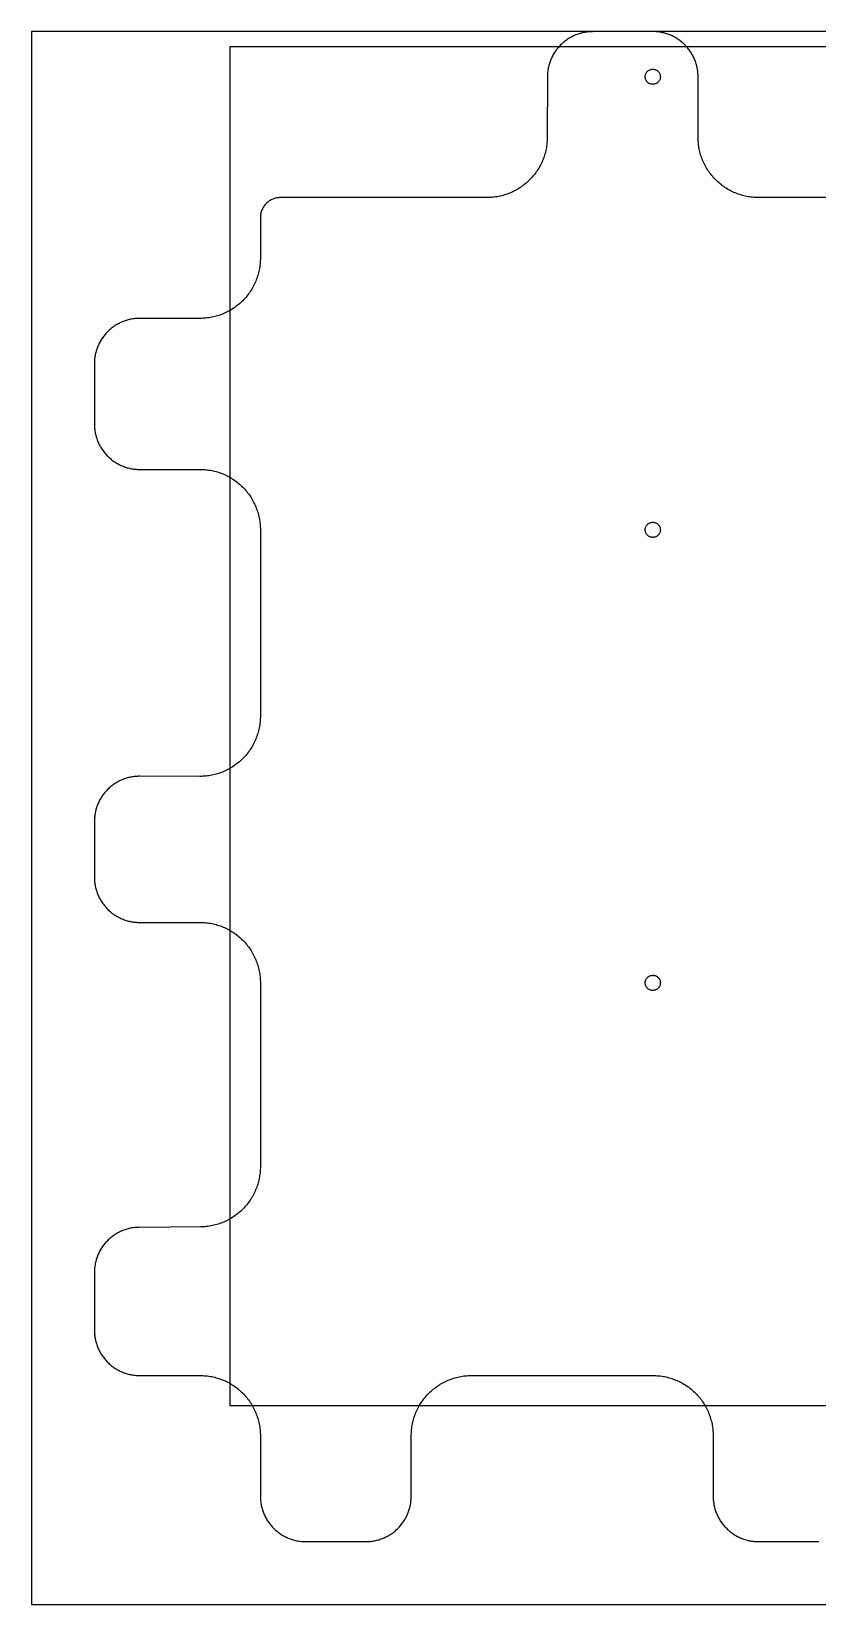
# Model space of a CAD drawing. Extents: x -625 to 0, y -625 to 0.
# Drawn here: x -625 to -312, y -625 to 0 of the extents above; entities that cross this region are included whole.
import ezdxf

# ---------------------------------------------------------------- set-up
doc = ezdxf.new("R2010")
doc.units = 0
for name, color, linetype in [('BOTTOM', 7, 'CONTINUOUS'), ('FRAME', 7, 'CONTINUOUS'), ('HOLES', 7, 'CONTINUOUS'), ('TOP', 7, 'CONTINUOUS')]:
    doc.layers.add(name, color=color, linetype=linetype)

msp = doc.modelspace()

# ---------------------------------------------------------------- linework, layer by layer
at = {"layer": 'BOTTOM'}
msp.add_lwpolyline([(-264, -66), (-336, -66), (-336.6, -65.99), (-337.19, -65.97), (-337.78, -65.93), (-338.37, -65.88), (-338.96, -65.82), (-339.54, -65.74), (-340.13, -65.64), (-340.71, -65.54), (-341.28, -65.41), (-341.85, -65.28), (-342.42, -65.13), (-342.98, -64.97), (-343.54, -64.79), (-344.09, -64.6), (-344.64, -64.39), (-345.19, -64.18), (-345.72, -63.95), (-346.26, -63.7), (-346.78, -63.45), (-347.3, -63.18), (-347.82, -62.89), (-348.33, -62.6), (-348.83, -62.29), (-349.32, -61.97), (-349.8, -61.64), (-350.28, -61.3), (-350.75, -60.94), (-351.21, -60.57), (-351.67, -60.19), (-352.11, -59.8), (-352.55, -59.39), (-352.98, -58.97), (-353.39, -58.55), (-353.8, -58.11), (-354.19, -57.67), (-354.57, -57.21), (-354.94, -56.75), (-355.3, -56.28), (-355.64, -55.8), (-355.97, -55.32), (-356.29, -54.83), (-356.6, -54.33), (-356.89, -53.82), (-357.18, -53.3), (-357.45, -52.78), (-357.7, -52.26), (-357.95, -51.72), (-358.18, -51.19), (-358.39, -50.64), (-358.6, -50.09), (-358.79, -49.54), (-358.97, -48.98), (-359.13, -48.42), (-359.28, -47.85), (-359.42, -47.28), (-359.54, -46.71), (-359.65, -46.13), (-359.74, -45.54), (-359.82, -44.96), (-359.88, -44.37), (-359.93, -43.78), (-359.97, -43.19), (-359.99, -42.6), (-360, -42), (-360, -18.05), (-360.01, -17.6), (-360.02, -17.15), (-360.05, -16.71), (-360.09, -16.27), (-360.14, -15.82), (-360.2, -15.38), (-360.27, -14.95), (-360.35, -14.51), (-360.44, -14.08), (-360.54, -13.65), (-360.65, -13.23), (-360.78, -12.8), (-360.91, -12.38), (-361.05, -11.97), (-361.21, -11.55), (-361.37, -11.15), (-361.54, -10.74), (-361.73, -10.34), (-361.92, -9.95), (-362.12, -9.55), (-362.33, -9.17), (-362.56, -8.79), (-362.79, -8.41), (-363.03, -8.04), (-363.28, -7.68), (-363.54, -7.32), (-363.81, -6.97), (-364.08, -6.62), (-364.37, -6.28), (-364.67, -5.94), (-364.97, -5.62), (-365.28, -5.3), (-365.6, -4.98), (-365.93, -4.68), (-366.27, -4.39), (-366.61, -4.1), (-366.96, -3.82), (-367.31, -3.56), (-367.67, -3.3), (-368.03, -3.05), (-368.4, -2.81), (-368.78, -2.58), (-369.16, -2.36), (-369.55, -2.15), (-369.94, -1.95), (-370.34, -1.75), (-370.74, -1.57), (-371.14, -1.4), (-371.55, -1.24), (-371.96, -1.08), (-372.38, -0.94), (-372.8, -0.81), (-373.22, -0.69), (-373.65, -0.58), (-374.08, -0.48), (-374.51, -0.39), (-374.95, -0.31), (-375.38, -0.24), (-375.82, -0.18), (-376.26, -0.13), (-376.71, -0.09), (-377.15, -0.07), (-377.6, -0.05), (-378.05, -0.05), (-401.95, -0.1), (-402.42, -0.1), (-402.88, -0.12), (-403.33, -0.15), (-403.79, -0.19), (-404.24, -0.24), (-404.69, -0.31), (-405.13, -0.38), (-405.57, -0.47), (-406.01, -0.56), (-406.44, -0.67), (-406.87, -0.78), (-407.29, -0.91), (-407.71, -1.05), (-408.13, -1.19), (-408.54, -1.35), (-408.95, -1.52), (-409.35, -1.69), (-409.74, -1.88), (-410.13, -2.07), (-410.52, -2.27), (-410.89, -2.49), (-411.27, -2.71), (-411.64, -2.94), (-412, -3.18), (-412.35, -3.42), (-412.7, -3.68), (-413.04, -3.94), (-413.38, -4.21), (-413.71, -4.49), (-414.03, -4.78), (-414.35, -5.07), (-414.66, -5.37), (-414.96, -5.68), (-415.25, -6), (-415.54, -6.32), (-415.81, -6.65), (-416.09, -6.98), (-416.35, -7.33), (-416.6, -7.68), (-416.85, -8.03), (-417.09, -8.39), (-417.32, -8.76), (-417.54, -9.14), (-417.75, -9.51), (-417.95, -9.9), (-418.15, -10.29), (-418.33, -10.68), (-418.51, -11.09), (-418.67, -11.49), (-418.83, -11.9), (-418.97, -12.32), (-419.11, -12.74), (-419.24, -13.16), (-419.35, -13.59), (-419.46, -14.02), (-419.55, -14.46), (-419.64, -14.9), (-419.71, -15.34), (-419.77, -15.79), (-419.83, -16.24), (-419.87, -16.7), (-419.9, -17.16), (-419.91, -17.62), (-419.92, -18.08), (-419.95, -42.05), (-419.96, -42.64), (-419.98, -43.24), (-420.02, -43.83), (-420.07, -44.42), (-420.14, -45), (-420.22, -45.59), (-420.31, -46.17), (-420.42, -46.75), (-420.54, -47.32), (-420.68, -47.89), (-420.83, -48.46), (-420.99, -49.02), (-421.17, -49.58), (-421.36, -50.13), (-421.57, -50.68), (-421.79, -51.22), (-422.02, -51.76), (-422.26, -52.29), (-422.52, -52.82), (-422.79, -53.34), (-423.07, -53.85), (-423.36, -54.36), (-423.67, -54.85), (-423.99, -55.35), (-424.32, -55.83), (-424.67, -56.31), (-425.03, -56.78), (-425.4, -57.24), (-425.78, -57.69), (-426.17, -58.13), (-426.57, -58.57), (-426.99, -59), (-427.42, -59.41), (-427.85, -59.81), (-428.3, -60.21), (-428.75, -60.59), (-429.21, -60.95), (-429.68, -61.31), (-430.16, -61.65), (-430.65, -61.99), (-431.14, -62.31), (-431.64, -62.61), (-432.14, -62.91), (-432.66, -63.19), (-433.18, -63.46), (-433.7, -63.71), (-434.24, -63.96), (-434.77, -64.19), (-435.32, -64.4), (-435.87, -64.61), (-436.42, -64.8), (-436.98, -64.97), (-437.54, -65.13), (-438.11, -65.28), (-438.68, -65.42), (-439.25, -65.54), (-439.83, -65.65), (-440.41, -65.74), (-441, -65.82), (-441.58, -65.89), (-442.17, -65.94), (-442.76, -65.97), (-443.36, -65.99), (-443.95, -66), (-526, -66), (-526.4, -66.01), (-526.79, -66.04), (-527.18, -66.08), (-527.57, -66.15), (-527.95, -66.23), (-528.33, -66.34), (-528.7, -66.46), (-529.07, -66.6), (-529.42, -66.76), (-529.77, -66.93), (-530.12, -67.12), (-530.45, -67.33), (-530.77, -67.56), (-531.08, -67.8), (-531.38, -68.06), (-531.67, -68.33), (-531.94, -68.62), (-532.2, -68.92), (-532.44, -69.23), (-532.67, -69.55), (-532.88, -69.88), (-533.07, -70.23), (-533.24, -70.58), (-533.4, -70.93), (-533.54, -71.3), (-533.66, -71.67), (-533.77, -72.05), (-533.85, -72.43), (-533.92, -72.82), (-533.96, -73.21), (-533.99, -73.6), (-534, -74), (-534, -90), (-534.01, -90.6), (-534.03, -91.19), (-534.07, -91.78), (-534.12, -92.37), (-534.18, -92.96), (-534.26, -93.54), (-534.35, -94.13), (-534.46, -94.71), (-534.58, -95.28), (-534.72, -95.85), (-534.87, -96.42), (-535.03, -96.98), (-535.21, -97.54), (-535.4, -98.09), (-535.61, -98.64), (-535.82, -99.19), (-536.05, -99.73), (-536.3, -100.26), (-536.55, -100.78), (-536.82, -101.3), (-537.1, -101.82), (-537.4, -102.33), (-537.71, -102.83), (-538.03, -103.32), (-538.36, -103.8), (-538.7, -104.28), (-539.06, -104.75), (-539.43, -105.21), (-539.81, -105.67), (-540.2, -106.11), (-540.61, -106.55), (-541.02, -106.98), (-541.45, -107.39), (-541.89, -107.8), (-542.33, -108.19), (-542.79, -108.57), (-543.25, -108.94), (-543.72, -109.3), (-544.2, -109.64), (-544.68, -109.97), (-545.17, -110.29), (-545.67, -110.6), (-546.18, -110.9), (-546.7, -111.18), (-547.22, -111.45), (-547.74, -111.7), (-548.27, -111.95), (-548.81, -112.18), (-549.36, -112.39), (-549.91, -112.6), (-550.46, -112.79), (-551.02, -112.97), (-551.58, -113.13), (-552.15, -113.28), (-552.72, -113.42), (-553.29, -113.54), (-553.87, -113.65), (-554.46, -113.74), (-555.04, -113.82), (-555.63, -113.88), (-556.22, -113.93), (-556.81, -113.97), (-557.4, -113.99), (-558, -114), (-582, -114), (-582.46, -114.01), (-582.93, -114.02), (-583.38, -114.05), (-583.84, -114.09), (-584.29, -114.15), (-584.74, -114.21), (-585.18, -114.28), (-585.63, -114.37), (-586.06, -114.46), (-586.5, -114.57), (-586.93, -114.69), (-587.35, -114.81), (-587.77, -114.95), (-588.19, -115.1), (-588.6, -115.25), (-589, -115.42), (-589.4, -115.6), (-589.8, -115.78), (-590.19, -115.97), (-590.58, -116.18), (-590.96, -116.39), (-591.33, -116.61), (-591.7, -116.84), (-592.06, -117.08), (-592.41, -117.33), (-592.76, -117.58), (-593.11, -117.85), (-593.44, -118.12), (-593.77, -118.4), (-594.1, -118.68), (-594.41, -118.98), (-594.72, -119.28), (-595.02, -119.59), (-595.32, -119.9), (-595.6, -120.23), (-595.88, -120.56), (-596.15, -120.89), (-596.42, -121.24), (-596.67, -121.59), (-596.92, -121.94), (-597.16, -122.3), (-597.39, -122.67), (-597.61, -123.04), (-597.82, -123.42), (-598.03, -123.81), (-598.22, -124.2), (-598.4, -124.6), (-598.58, -125), (-598.75, -125.4), (-598.9, -125.81), (-599.05, -126.23), (-599.19, -126.65), (-599.31, -127.07), (-599.43, -127.5), (-599.54, -127.94), (-599.63, -128.37), (-599.72, -128.82), (-599.79, -129.26), (-599.85, -129.71), (-599.91, -130.16), (-599.95, -130.62), (-599.98, -131.07), (-599.99, -131.54), (-600, -132), (-600, -156), (-599.99, -156.46), (-599.98, -156.93), (-599.95, -157.38), (-599.91, -157.84), (-599.85, -158.29), (-599.79, -158.74), (-599.72, -159.18), (-599.63, -159.63), (-599.54, -160.06), (-599.43, -160.5), (-599.31, -160.93), (-599.19, -161.35), (-599.05, -161.77), (-598.9, -162.19), (-598.75, -162.6), (-598.58, -163), (-598.4, -163.4), (-598.22, -163.8), (-598.03, -164.19), (-597.82, -164.58), (-597.61, -164.96), (-597.39, -165.33), (-597.16, -165.7), (-596.92, -166.06), (-596.67, -166.42), (-596.42, -166.76), (-596.15, -167.11), (-595.88, -167.44), (-595.6, -167.77), (-595.32, -168.1), (-595.02, -168.41), (-594.72, -168.72), (-594.41, -169.02), (-594.1, -169.32), (-593.77, -169.6), (-593.44, -169.88), (-593.11, -170.15), (-592.76, -170.42), (-592.41, -170.67), (-592.06, -170.92), (-591.7, -171.16), (-591.33, -171.39), (-590.96, -171.61), (-590.58, -171.82), (-590.19, -172.03), (-589.8, -172.22), (-589.4, -172.4), (-589, -172.58), (-588.6, -172.75), (-588.19, -172.9), (-587.77, -173.05), (-587.35, -173.19), (-586.93, -173.31), (-586.5, -173.43), (-586.06, -173.54), (-585.63, -173.63), (-585.18, -173.72), (-584.74, -173.79), (-584.29, -173.85), (-583.84, -173.91), (-583.38, -173.95), (-582.93, -173.98), (-582.46, -173.99), (-582, -174), (-558, -174), (-557.4, -174.01), (-556.81, -174.03), (-556.22, -174.07), (-555.63, -174.12), (-555.04, -174.18), (-554.46, -174.26), (-553.87, -174.35), (-553.29, -174.46), (-552.72, -174.58), (-552.15, -174.72), (-551.58, -174.87), (-551.02, -175.03), (-550.46, -175.21), (-549.91, -175.4), (-549.36, -175.61), (-548.81, -175.82), (-548.27, -176.05), (-547.74, -176.3), (-547.22, -176.55), (-546.7, -176.82), (-546.18, -177.1), (-545.67, -177.4), (-545.17, -177.71), (-544.68, -178.03), (-544.2, -178.36), (-543.72, -178.7), (-543.25, -179.06), (-542.79, -179.43), (-542.33, -179.81), (-541.89, -180.2), (-541.45, -180.61), (-541.02, -181.02), (-540.61, -181.45), (-540.2, -181.89), (-539.81, -182.33), (-539.43, -182.79), (-539.06, -183.25), (-538.7, -183.72), (-538.36, -184.2), (-538.03, -184.68), (-537.71, -185.17), (-537.4, -185.67), (-537.1, -186.18), (-536.82, -186.7), (-536.55, -187.22), (-536.3, -187.74), (-536.05, -188.27), (-535.82, -188.81), (-535.61, -189.36), (-535.4, -189.91), (-535.21, -190.46), (-535.03, -191.02), (-534.87, -191.58), (-534.72, -192.15), (-534.58, -192.72), (-534.46, -193.29), (-534.35, -193.87), (-534.26, -194.46), (-534.18, -195.04), (-534.12, -195.63), (-534.07, -196.22), (-534.03, -196.81), (-534.01, -197.4), (-534, -198), (-534, -271.97), (-534.01, -272.56), (-534.03, -273.16), (-534.07, -273.75), (-534.12, -274.34), (-534.18, -274.93), (-534.26, -275.52), (-534.36, -276.1), (-534.47, -276.68), (-534.59, -277.25), (-534.73, -277.82), (-534.88, -278.39), (-535.04, -278.95), (-535.22, -279.51), (-535.41, -280.07), (-535.61, -280.62), (-535.83, -281.16), (-536.06, -281.7), (-536.31, -282.23), (-536.56, -282.76), (-536.83, -283.28), (-537.11, -283.79), (-537.41, -284.3), (-537.72, -284.8), (-538.04, -285.29), (-538.37, -285.78), (-538.72, -286.26), (-539.07, -286.73), (-539.44, -287.19), (-539.83, -287.64), (-540.22, -288.09), (-540.62, -288.52), (-541.04, -288.95), (-541.47, -289.37), (-541.9, -289.77), (-542.35, -290.16), (-542.8, -290.54), (-543.27, -290.91), (-543.74, -291.27), (-544.22, -291.61), (-544.7, -291.95), (-545.2, -292.27), (-545.7, -292.57), (-546.2, -292.87), (-546.72, -293.15), (-547.24, -293.42), (-547.77, -293.68), (-548.3, -293.92), (-548.84, -294.15), (-549.38, -294.37), (-549.93, -294.57), (-550.49, -294.76), (-551.04, -294.94), (-551.61, -295.1), (-552.18, -295.25), (-552.75, -295.39), (-553.32, -295.51), (-553.9, -295.62), (-554.48, -295.71), (-555.07, -295.79), (-555.66, -295.85), (-556.25, -295.9), (-556.84, -295.94), (-557.44, -295.96), (-558.03, -295.97), (-581.97, -295.94), (-582.42, -295.94), (-582.86, -295.96), (-583.31, -295.98), (-583.75, -296.02), (-584.19, -296.07), (-584.63, -296.13), (-585.07, -296.2), (-585.5, -296.28), (-585.93, -296.37), (-586.36, -296.47), (-586.79, -296.58), (-587.21, -296.71), (-587.63, -296.84), (-588.05, -296.98), (-588.46, -297.13), (-588.87, -297.3), (-589.27, -297.47), (-589.67, -297.65), (-590.07, -297.84), (-590.46, -298.04), (-590.84, -298.26), (-591.22, -298.48), (-591.6, -298.71), (-591.97, -298.95), (-592.34, -299.2), (-592.7, -299.45), (-593.05, -299.72), (-593.4, -300), (-593.74, -300.28), (-594.07, -300.58), (-594.4, -300.88), (-594.72, -301.2), (-595.03, -301.52), (-595.34, -301.84), (-595.63, -302.18), (-595.92, -302.52), (-596.19, -302.86), (-596.46, -303.22), (-596.72, -303.57), (-596.97, -303.94), (-597.21, -304.31), (-597.44, -304.68), (-597.66, -305.06), (-597.88, -305.45), (-598.08, -305.84), (-598.27, -306.24), (-598.46, -306.64), (-598.63, -307.04), (-598.79, -307.45), (-598.95, -307.86), (-599.09, -308.28), (-599.22, -308.69), (-599.34, -309.12), (-599.46, -309.54), (-599.56, -309.97), (-599.65, -310.4), (-599.73, -310.84), (-599.8, -311.27), (-599.86, -311.71), (-599.91, -312.15), (-599.95, -312.6), (-599.98, -313.04), (-599.99, -313.49), (-600, -313.94), (-600, -336), (-599.99, -336.46), (-599.98, -336.93), (-599.95, -337.38), (-599.91, -337.84), (-599.85, -338.29), (-599.79, -338.74), (-599.72, -339.18), (-599.63, -339.63), (-599.54, -340.06), (-599.43, -340.5), (-599.31, -340.93), (-599.19, -341.35), (-599.05, -341.77), (-598.9, -342.19), (-598.75, -342.6), (-598.58, -343), (-598.4, -343.4), (-598.22, -343.8), (-598.03, -344.19), (-597.82, -344.58), (-597.61, -344.96), (-597.39, -345.33), (-597.16, -345.7), (-596.92, -346.06), (-596.67, -346.42), (-596.42, -346.76), (-596.15, -347.11), (-595.88, -347.44), (-595.6, -347.77), (-595.32, -348.1), (-595.02, -348.41), (-594.72, -348.72), (-594.41, -349.02), (-594.1, -349.32), (-593.77, -349.6), (-593.44, -349.88), (-593.11, -350.16), (-592.76, -350.42), (-592.41, -350.67), (-592.06, -350.92), (-591.7, -351.16), (-591.33, -351.39), (-590.96, -351.61), (-590.58, -351.82), (-590.19, -352.03), (-589.8, -352.22), (-589.4, -352.4), (-589, -352.58), (-588.6, -352.75), (-588.19, -352.9), (-587.77, -353.05), (-587.35, -353.19), (-586.93, -353.31), (-586.5, -353.43), (-586.06, -353.54), (-585.63, -353.63), (-585.18, -353.72), (-584.74, -353.79), (-584.29, -353.85), (-583.84, -353.91), (-583.38, -353.95), (-582.93, -353.98), (-582.46, -353.99), (-582, -354), (-558, -354), (-557.4, -354.01), (-556.81, -354.03), (-556.22, -354.07), (-555.63, -354.12), (-555.04, -354.18), (-554.46, -354.26), (-553.87, -354.35), (-553.29, -354.46), (-552.72, -354.58), (-552.15, -354.72), (-551.58, -354.87), (-551.02, -355.03), (-550.46, -355.21), (-549.91, -355.4), (-549.36, -355.61), (-548.81, -355.82), (-548.27, -356.05), (-547.74, -356.3), (-547.22, -356.55), (-546.7, -356.82), (-546.18, -357.11), (-545.67, -357.4), (-545.17, -357.71), (-544.68, -358.03), (-544.2, -358.36), (-543.72, -358.7), (-543.25, -359.06), (-542.79, -359.43), (-542.33, -359.81), (-541.89, -360.2), (-541.45, -360.61), (-541.02, -361.02), (-540.61, -361.45), (-540.2, -361.89), (-539.81, -362.33), (-539.43, -362.79), (-539.06, -363.25), (-538.7, -363.72), (-538.36, -364.2), (-538.03, -364.68), (-537.71, -365.17), (-537.4, -365.67), (-537.1, -366.18), (-536.82, -366.7), (-536.55, -367.22), (-536.3, -367.74), (-536.05, -368.28), (-535.82, -368.81), (-535.61, -369.36), (-535.4, -369.91), (-535.21, -370.46), (-535.03, -371.02), (-534.87, -371.58), (-534.72, -372.15), (-534.58, -372.72), (-534.46, -373.3), (-534.35, -373.87), (-534.26, -374.46), (-534.18, -375.04), (-534.12, -375.63), (-534.07, -376.22), (-534.03, -376.81), (-534.01, -377.4), (-534, -378), (-534, -450.98), (-534.01, -451.59), (-534.03, -452.2), (-534.07, -452.81), (-534.12, -453.42), (-534.19, -454.02), (-534.28, -454.61), (-534.37, -455.2), (-534.49, -455.79), (-534.61, -456.37), (-534.75, -456.94), (-534.9, -457.51), (-535.07, -458.08), (-535.25, -458.63), (-535.45, -459.19), (-535.65, -459.73), (-535.87, -460.27), (-536.1, -460.8), (-536.35, -461.33), (-536.61, -461.85), (-536.87, -462.36), (-537.15, -462.86), (-537.45, -463.36), (-537.75, -463.85), (-538.07, -464.33), (-538.39, -464.81), (-538.73, -465.27), (-539.08, -465.73), (-539.44, -466.17), (-539.8, -466.61), (-540.18, -467.04), (-540.57, -467.46), (-540.97, -467.88), (-541.38, -468.28), (-541.8, -468.67), (-542.23, -469.05), (-542.66, -469.42), (-543.11, -469.78), (-543.56, -470.14), (-544.02, -470.48), (-544.5, -470.81), (-544.97, -471.12), (-545.46, -471.43), (-545.96, -471.73), (-546.46, -472.01), (-546.97, -472.28), (-547.49, -472.54), (-548.01, -472.79), (-548.54, -473.03), (-549.08, -473.25), (-549.62, -473.46), (-550.17, -473.66), (-550.73, -473.84), (-551.29, -474.01), (-551.86, -474.17), (-552.44, -474.31), (-553.02, -474.44), (-553.6, -474.56), (-554.19, -474.66), (-554.79, -474.75), (-555.38, -474.82), (-555.99, -474.88), (-556.6, -474.92), (-557.21, -474.95), (-557.82, -474.96), (-582.13, -475.14), (-582.59, -475.14), (-583.05, -475.16), (-583.51, -475.2), (-583.96, -475.24), (-584.41, -475.29), (-584.86, -475.36), (-585.3, -475.43), (-585.74, -475.52), (-586.17, -475.62), (-586.6, -475.72), (-587.03, -475.84), (-587.45, -475.97), (-587.87, -476.11), (-588.29, -476.25), (-588.69, -476.41), (-589.1, -476.58), (-589.5, -476.76), (-589.89, -476.94), (-590.28, -477.14), (-590.66, -477.34), (-591.04, -477.55), (-591.41, -477.78), (-591.78, -478.01), (-592.14, -478.24), (-592.49, -478.49), (-592.84, -478.75), (-593.18, -479.01), (-593.51, -479.28), (-593.84, -479.56), (-594.16, -479.85), (-594.48, -480.14), (-594.78, -480.44), (-595.08, -480.75), (-595.37, -481.07), (-595.66, -481.39), (-595.94, -481.72), (-596.2, -482.06), (-596.47, -482.4), (-596.72, -482.75), (-596.96, -483.1), (-597.2, -483.47), (-597.43, -483.83), (-597.65, -484.21), (-597.86, -484.59), (-598.06, -484.97), (-598.25, -485.36), (-598.43, -485.76), (-598.61, -486.16), (-598.77, -486.56), (-598.93, -486.97), (-599.07, -487.38), (-599.21, -487.8), (-599.33, -488.23), (-599.44, -488.66), (-599.55, -489.09), (-599.64, -489.52), (-599.73, -489.96), (-599.8, -490.41), (-599.86, -490.85), (-599.91, -491.3), (-599.95, -491.76), (-599.98, -492.21), (-599.99, -492.67), (-600, -493.14), (-600, -516), (-599.99, -516.46), (-599.98, -516.93), (-599.95, -517.38), (-599.91, -517.84), (-599.85, -518.29), (-599.79, -518.74), (-599.72, -519.19), (-599.63, -519.63), (-599.54, -520.06), (-599.43, -520.5), (-599.31, -520.93), (-599.19, -521.35), (-599.05, -521.77), (-598.9, -522.19), (-598.75, -522.6), (-598.58, -523), (-598.4, -523.4), (-598.22, -523.8), (-598.03, -524.19), (-597.82, -524.58), (-597.61, -524.96), (-597.39, -525.33), (-597.16, -525.7), (-596.92, -526.06), (-596.67, -526.42), (-596.42, -526.76), (-596.15, -527.11), (-595.88, -527.44), (-595.6, -527.77), (-595.32, -528.1), (-595.02, -528.41), (-594.72, -528.72), (-594.41, -529.02), (-594.1, -529.32), (-593.77, -529.6), (-593.44, -529.88), (-593.11, -530.16), (-592.76, -530.42), (-592.41, -530.67), (-592.06, -530.92), (-591.7, -531.16), (-591.33, -531.39), (-590.96, -531.61), (-590.58, -531.82), (-590.19, -532.03), (-589.8, -532.22), (-589.4, -532.4), (-589, -532.58), (-588.6, -532.75), (-588.19, -532.9), (-587.77, -533.05), (-587.35, -533.19), (-586.93, -533.31), (-586.5, -533.43), (-586.06, -533.54), (-585.63, -533.63), (-585.18, -533.72), (-584.74, -533.79), (-584.29, -533.85), (-583.84, -533.91), (-583.38, -533.95), (-582.93, -533.98), (-582.46, -533.99), (-582, -534), (-558, -534), (-557.4, -534.01), (-556.81, -534.03), (-556.22, -534.07), (-555.63, -534.12), (-555.04, -534.18), (-554.46, -534.26), (-553.87, -534.36), (-553.29, -534.46), (-552.72, -534.59), (-552.15, -534.72), (-551.58, -534.87), (-551.02, -535.03), (-550.46, -535.21), (-549.91, -535.4), (-549.36, -535.61), (-548.81, -535.82), (-548.27, -536.05), (-547.74, -536.3), (-547.22, -536.55), (-546.7, -536.82), (-546.18, -537.11), (-545.67, -537.4), (-545.17, -537.71), (-544.68, -538.03), (-544.2, -538.36), (-543.72, -538.7), (-543.25, -539.06), (-542.79, -539.43), (-542.33, -539.81), (-541.89, -540.2), (-541.45, -540.61), (-541.02, -541.02), (-540.61, -541.45), (-540.2, -541.89), (-539.81, -542.33), (-539.43, -542.79), (-539.06, -543.25), (-538.7, -543.72), (-538.36, -544.2), (-538.03, -544.68), (-537.71, -545.17), (-537.4, -545.67), (-537.1, -546.18), (-536.82, -546.7), (-536.55, -547.22), (-536.3, -547.74), (-536.05, -548.28), (-535.82, -548.81), (-535.61, -549.36), (-535.4, -549.91), (-535.21, -550.46), (-535.03, -551.02), (-534.87, -551.58), (-534.72, -552.15), (-534.58, -552.72), (-534.46, -553.3), (-534.35, -553.87), (-534.26, -554.46), (-534.18, -555.04), (-534.12, -555.63), (-534.07, -556.22), (-534.03, -556.81), (-534.01, -557.4), (-534, -558), (-534, -582), (-533.99, -582.46), (-533.98, -582.93), (-533.95, -583.38), (-533.91, -583.84), (-533.85, -584.29), (-533.79, -584.74), (-533.72, -585.19), (-533.63, -585.63), (-533.54, -586.06), (-533.43, -586.5), (-533.31, -586.93), (-533.19, -587.35), (-533.05, -587.77), (-532.9, -588.19), (-532.75, -588.6), (-532.58, -589), (-532.4, -589.4), (-532.22, -589.8), (-532.03, -590.19), (-531.82, -590.58), (-531.61, -590.96), (-531.39, -591.33), (-531.16, -591.7), (-530.92, -592.06), (-530.67, -592.42), (-530.42, -592.76), (-530.15, -593.11), (-529.88, -593.44), (-529.6, -593.77), (-529.32, -594.1), (-529.02, -594.41), (-528.72, -594.72), (-528.41, -595.02), (-528.1, -595.32), (-527.77, -595.61), (-527.44, -595.88), (-527.11, -596.16), (-526.76, -596.42), (-526.41, -596.67), (-526.06, -596.92), (-525.7, -597.16), (-525.33, -597.39), (-524.96, -597.61), (-524.58, -597.82), (-524.19, -598.03), (-523.8, -598.22), (-523.4, -598.4), (-523, -598.58), (-522.6, -598.75), (-522.19, -598.9), (-521.77, -599.05), (-521.35, -599.19), (-520.93, -599.31), (-520.5, -599.43), (-520.06, -599.54), (-519.63, -599.63), (-519.18, -599.72), (-518.74, -599.79), (-518.29, -599.85), (-517.84, -599.91), (-517.38, -599.95), (-516.93, -599.98), (-516.46, -599.99), (-516, -600), (-492.03, -600), (-491.59, -599.99), (-491.14, -599.98), (-490.7, -599.95), (-490.25, -599.91), (-489.81, -599.86), (-489.37, -599.8), (-488.94, -599.73), (-488.51, -599.65), (-488.07, -599.56), (-487.65, -599.46), (-487.22, -599.35), (-486.8, -599.23), (-486.38, -599.09), (-485.96, -598.95), (-485.55, -598.8), (-485.15, -598.63), (-484.74, -598.46), (-484.34, -598.28), (-483.95, -598.09), (-483.56, -597.88), (-483.17, -597.67), (-482.79, -597.45), (-482.42, -597.22), (-482.05, -596.98), (-481.68, -596.73), (-481.33, -596.47), (-480.97, -596.21), (-480.63, -595.93), (-480.29, -595.65), (-479.95, -595.35), (-479.63, -595.05), (-479.31, -594.74), (-478.99, -594.42), (-478.69, -594.09), (-478.4, -593.76), (-478.11, -593.42), (-477.83, -593.07), (-477.57, -592.72), (-477.31, -592.36), (-477.06, -592), (-476.82, -591.63), (-476.59, -591.25), (-476.37, -590.87), (-476.16, -590.49), (-475.95, -590.1), (-475.76, -589.7), (-475.58, -589.3), (-475.4, -588.9), (-475.24, -588.49), (-475.09, -588.08), (-474.94, -587.67), (-474.81, -587.25), (-474.69, -586.83), (-474.58, -586.4), (-474.47, -585.97), (-474.38, -585.54), (-474.3, -585.11), (-474.23, -584.67), (-474.17, -584.23), (-474.12, -583.79), (-474.08, -583.35), (-474.05, -582.91), (-474.04, -582.46), (-474.03, -582.02), (-474.02, -557.98), (-474.01, -557.37), (-473.98, -556.75), (-473.95, -556.14), (-473.89, -555.53), (-473.82, -554.93), (-473.74, -554.33), (-473.64, -553.74), (-473.53, -553.15), (-473.4, -552.57), (-473.26, -551.99), (-473.1, -551.42), (-472.93, -550.85), (-472.75, -550.29), (-472.56, -549.74), (-472.35, -549.19), (-472.13, -548.65), (-471.89, -548.11), (-471.65, -547.58), (-471.39, -547.06), (-471.12, -546.55), (-470.83, -546.04), (-470.54, -545.55), (-470.23, -545.05), (-469.91, -544.57), (-469.58, -544.1), (-469.24, -543.63), (-468.89, -543.17), (-468.53, -542.73), (-468.16, -542.29), (-467.78, -541.86), (-467.38, -541.43), (-466.98, -541.02), (-466.57, -540.62), (-466.15, -540.23), (-465.72, -539.85), (-465.28, -539.47), (-464.83, -539.11), (-464.37, -538.76), (-463.91, -538.42), (-463.43, -538.09), (-462.95, -537.78), (-462.46, -537.47), (-461.96, -537.18), (-461.45, -536.89), (-460.94, -536.62), (-460.42, -536.36), (-459.89, -536.12), (-459.35, -535.88), (-458.81, -535.66), (-458.27, -535.45), (-457.71, -535.26), (-457.15, -535.08), (-456.58, -534.91), (-456.01, -534.75), (-455.43, -534.61), (-454.85, -534.49), (-454.26, -534.37), (-453.67, -534.28), (-453.07, -534.19), (-452.47, -534.12), (-451.86, -534.07), (-451.25, -534.03), (-450.64, -534.01), (-450.02, -534), (-378, -534), (-377.4, -534.01), (-376.81, -534.03), (-376.22, -534.07), (-375.63, -534.12), (-375.04, -534.18), (-374.46, -534.26), (-373.87, -534.36), (-373.29, -534.46), (-372.72, -534.59), (-372.15, -534.72), (-371.58, -534.87), (-371.02, -535.03), (-370.46, -535.21), (-369.91, -535.4), (-369.36, -535.61), (-368.81, -535.82), (-368.27, -536.05), (-367.74, -536.3), (-367.22, -536.55), (-366.7, -536.82), (-366.18, -537.11), (-365.67, -537.4), (-365.17, -537.71), (-364.68, -538.03), (-364.2, -538.36), (-363.72, -538.7), (-363.25, -539.06), (-362.79, -539.43), (-362.33, -539.81), (-361.89, -540.2), (-361.45, -540.61), (-361.02, -541.02), (-360.61, -541.45), (-360.2, -541.89), (-359.81, -542.33), (-359.43, -542.79), (-359.06, -543.25), (-358.7, -543.72), (-358.36, -544.2), (-358.03, -544.68), (-357.71, -545.17), (-357.4, -545.67), (-357.1, -546.18), (-356.82, -546.7), (-356.55, -547.22), (-356.3, -547.74), (-356.05, -548.28), (-355.82, -548.81), (-355.61, -549.36), (-355.4, -549.91), (-355.21, -550.46), (-355.03, -551.02), (-354.87, -551.58), (-354.72, -552.15), (-354.58, -552.72), (-354.46, -553.3), (-354.35, -553.87), (-354.26, -554.46), (-354.18, -555.04), (-354.12, -555.63), (-354.07, -556.22), (-354.03, -556.81), (-354.01, -557.4), (-354, -558), (-354, -582), (-353.99, -582.46), (-353.98, -582.93), (-353.95, -583.38), (-353.91, -583.84), (-353.85, -584.29), (-353.79, -584.74), (-353.72, -585.19), (-353.63, -585.63), (-353.54, -586.06), (-353.43, -586.5), (-353.31, -586.93), (-353.19, -587.35), (-353.05, -587.77), (-352.9, -588.19), (-352.75, -588.6), (-352.58, -589), (-352.4, -589.4), (-352.22, -589.8), (-352.03, -590.19), (-351.82, -590.58), (-351.61, -590.96), (-351.39, -591.33), (-351.16, -591.7), (-350.92, -592.06), (-350.67, -592.42), (-350.42, -592.76), (-350.15, -593.11), (-349.88, -593.44), (-349.6, -593.77), (-349.32, -594.1), (-349.02, -594.41), (-348.72, -594.72), (-348.41, -595.02), (-348.1, -595.32), (-347.77, -595.61), (-347.44, -595.88), (-347.11, -596.16), (-346.76, -596.42), (-346.42, -596.67), (-346.06, -596.92), (-345.7, -597.16), (-345.33, -597.39), (-344.96, -597.61), (-344.58, -597.82), (-344.19, -598.03), (-343.8, -598.22), (-343.4, -598.4), (-343, -598.58), (-342.6, -598.75), (-342.19, -598.9), (-341.77, -599.05), (-341.35, -599.19), (-340.93, -599.31), (-340.5, -599.43), (-340.06, -599.54), (-339.63, -599.63), (-339.18, -599.72), (-338.74, -599.79), (-338.29, -599.85), (-337.84, -599.91), (-337.38, -599.95), (-336.93, -599.98), (-336.46, -599.99), (-336, -600), (-312.03, -600)], dxfattribs=at)
at = {"layer": 'FRAME'}
msp.add_lwpolyline([(0, 0), (-625, 0), (-625, -625), (0, -625)], close=True, dxfattribs=at)
at = {"layer": 'HOLES'}
for points in [[(-378, -21), (-378.15, -21), (-378.31, -20.98), (-378.46, -20.97), (-378.6, -20.94), (-378.89, -20.87), (-379.17, -20.76), (-379.43, -20.64), (-379.68, -20.49), (-379.91, -20.31), (-380.12, -20.12), (-380.31, -19.91), (-380.49, -19.68), (-380.64, -19.43), (-380.76, -19.17), (-380.87, -18.89), (-380.94, -18.6), (-380.97, -18.46), (-380.98, -18.31), (-381, -18.15), (-381, -18), (-381, -17.85), (-380.98, -17.69), (-380.97, -17.54), (-380.94, -17.4), (-380.87, -17.11), (-380.76, -16.83), (-380.64, -16.57), (-380.49, -16.32), (-380.31, -16.09), (-380.12, -15.88), (-379.91, -15.69), (-379.68, -15.51), (-379.43, -15.36), (-379.17, -15.24), (-378.89, -15.13), (-378.6, -15.06), (-378.46, -15.03), (-378.31, -15.02), (-378.15, -15), (-378, -15), (-377.85, -15), (-377.69, -15.02), (-377.54, -15.03), (-377.4, -15.06), (-377.11, -15.13), (-376.83, -15.24), (-376.57, -15.36), (-376.32, -15.51), (-376.09, -15.69), (-375.88, -15.88), (-375.69, -16.09), (-375.51, -16.32), (-375.36, -16.57), (-375.24, -16.83), (-375.13, -17.11), (-375.06, -17.4), (-375.03, -17.54), (-375.02, -17.69), (-375, -17.85), (-375, -18), (-375, -18.15), (-375.02, -18.31), (-375.03, -18.46), (-375.06, -18.6), (-375.13, -18.89), (-375.24, -19.17), (-375.36, -19.43), (-375.51, -19.68), (-375.69, -19.91), (-375.88, -20.12), (-376.09, -20.31), (-376.32, -20.49), (-376.57, -20.64), (-376.83, -20.76), (-377.11, -20.87), (-377.4, -20.94), (-377.54, -20.97), (-377.69, -20.98), (-377.85, -21)], [(-378, -201), (-378.15, -201), (-378.31, -200.98), (-378.46, -200.97), (-378.6, -200.94), (-378.89, -200.87), (-379.17, -200.76), (-379.43, -200.64), (-379.68, -200.49), (-379.91, -200.32), (-380.12, -200.12), (-380.31, -199.91), (-380.49, -199.68), (-380.64, -199.43), (-380.76, -199.17), (-380.87, -198.89), (-380.94, -198.6), (-380.97, -198.46), (-380.98, -198.31), (-381, -198.15), (-381, -198), (-381, -197.85), (-380.98, -197.69), (-380.97, -197.54), (-380.94, -197.4), (-380.87, -197.11), (-380.76, -196.83), (-380.64, -196.57), (-380.49, -196.32), (-380.31, -196.09), (-380.12, -195.88), (-379.91, -195.69), (-379.68, -195.51), (-379.43, -195.36), (-379.17, -195.24), (-378.89, -195.13), (-378.6, -195.06), (-378.46, -195.03), (-378.31, -195.02), (-378.15, -195), (-378, -195), (-377.85, -195), (-377.69, -195.02), (-377.54, -195.03), (-377.4, -195.06), (-377.11, -195.13), (-376.83, -195.24), (-376.57, -195.36), (-376.32, -195.51), (-376.09, -195.69), (-375.88, -195.88), (-375.69, -196.09), (-375.51, -196.32), (-375.36, -196.57), (-375.24, -196.83), (-375.13, -197.11), (-375.06, -197.4), (-375.03, -197.54), (-375.02, -197.69), (-375, -197.85), (-375, -198), (-375, -198.15), (-375.02, -198.31), (-375.03, -198.46), (-375.06, -198.6), (-375.13, -198.89), (-375.24, -199.17), (-375.36, -199.43), (-375.51, -199.68), (-375.69, -199.91), (-375.88, -200.12), (-376.09, -200.32), (-376.32, -200.49), (-376.57, -200.64), (-376.83, -200.76), (-377.11, -200.87), (-377.4, -200.94), (-377.54, -200.97), (-377.69, -200.98), (-377.85, -201)], [(-378, -381), (-378.15, -381), (-378.31, -380.98), (-378.46, -380.97), (-378.6, -380.94), (-378.89, -380.87), (-379.17, -380.76), (-379.43, -380.64), (-379.68, -380.49), (-379.91, -380.32), (-380.12, -380.12), (-380.31, -379.91), (-380.49, -379.68), (-380.64, -379.43), (-380.76, -379.17), (-380.87, -378.89), (-380.94, -378.6), (-380.97, -378.46), (-380.98, -378.31), (-381, -378.15), (-381, -378), (-381, -377.85), (-380.98, -377.69), (-380.97, -377.54), (-380.94, -377.4), (-380.87, -377.11), (-380.76, -376.83), (-380.64, -376.57), (-380.49, -376.32), (-380.31, -376.09), (-380.12, -375.88), (-379.91, -375.69), (-379.68, -375.51), (-379.43, -375.36), (-379.17, -375.24), (-378.89, -375.14), (-378.6, -375.06), (-378.46, -375.03), (-378.31, -375.02), (-378.15, -375), (-378, -375), (-377.85, -375), (-377.69, -375.02), (-377.54, -375.03), (-377.4, -375.06), (-377.11, -375.14), (-376.83, -375.24), (-376.57, -375.36), (-376.32, -375.51), (-376.09, -375.69), (-375.88, -375.88), (-375.69, -376.09), (-375.51, -376.32), (-375.36, -376.57), (-375.24, -376.83), (-375.13, -377.11), (-375.06, -377.4), (-375.03, -377.54), (-375.02, -377.69), (-375, -377.85), (-375, -378), (-375, -378.15), (-375.02, -378.31), (-375.03, -378.46), (-375.06, -378.6), (-375.13, -378.89), (-375.24, -379.17), (-375.36, -379.43), (-375.51, -379.68), (-375.69, -379.91), (-375.88, -380.12), (-376.09, -380.32), (-376.32, -380.49), (-376.57, -380.64), (-376.83, -380.76), (-377.11, -380.87), (-377.4, -380.94), (-377.54, -380.97), (-377.69, -380.98), (-377.85, -381)]]:
    msp.add_lwpolyline(points, close=True, dxfattribs=at)
at = {"layer": 'TOP'}
msp.add_lwpolyline([(-546, -6), (-6, -6), (-6, -546), (-546, -546)], close=True, dxfattribs=at)

doc.saveas('drawing.dxf')
